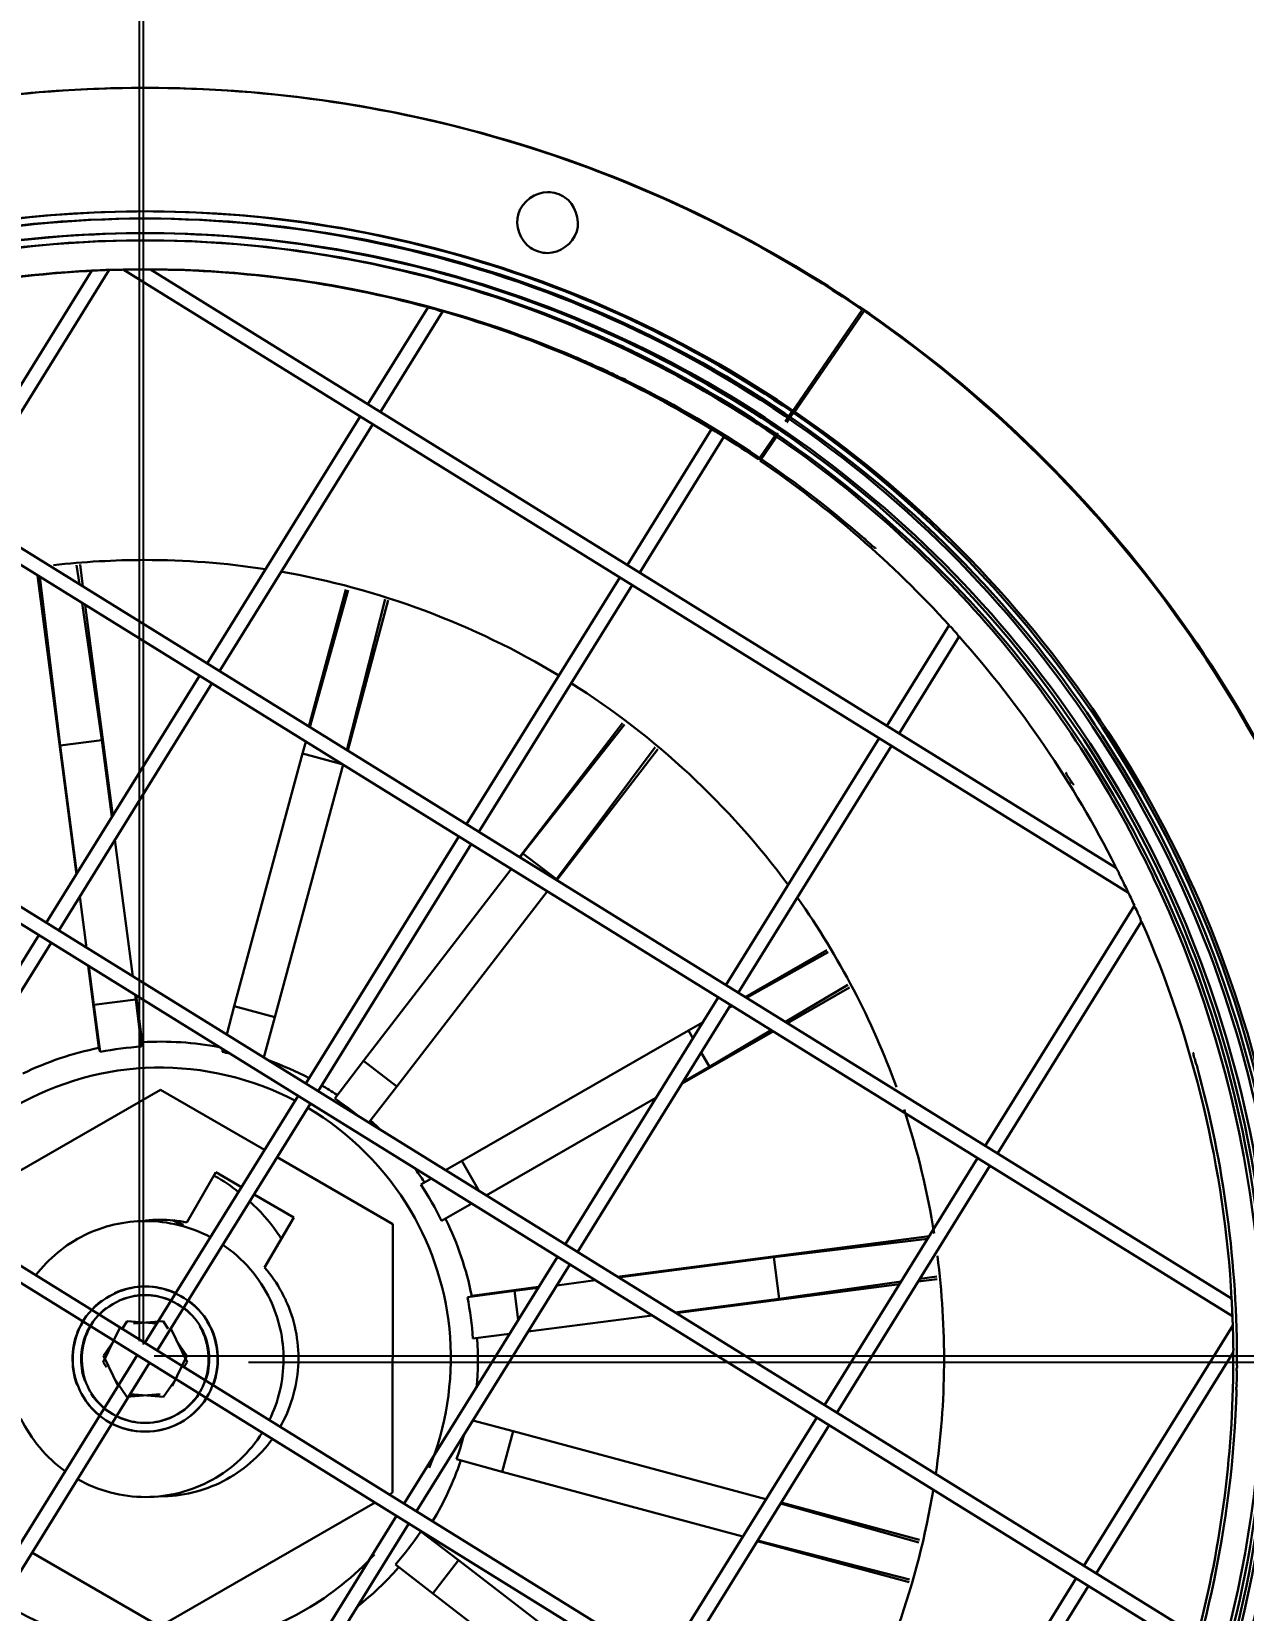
# Model space of a CAD drawing. Header units: millimetres. Extents: x 13935 to 21534, y -198 to 9202.
# Drawn here: x 15647.6 to 15731, y 3088.4 to 3197 of the extents above; entities that cross this region are included whole.
import ezdxf

# ---------------------------------------------------------------- set-up
doc = ezdxf.new("R2010")
doc.units = ezdxf.units.MM
doc.header["$LTSCALE"] = 326.7
doc.header["$PDMODE"] = 3
doc.header["$PDSIZE"] = 8
doc.linetypes.add('DASHED', pattern=[0.2, 0.1, -0.1])
doc.layers.get('0').update_dxf_attribs({"linetype": 'CONTINUOUS'})
doc.layers.get('Defpoints').update_dxf_attribs({"linetype": 'CONTINUOUS'})
doc.styles.get("Standard").update_dxf_attribs({"font": 'calibri.ttf'})
doc.dimstyles.new('DIMSTYLE_1', dxfattribs={"dimtxt": 40, "dimasz": 35, "dimexe": 0.08, "dimexo": 1, "dimgap": 1, "dimtad": 1, "dimdsep": 46, "dimtxsty": 'Standard', "dimblk": '_FILLED', "dimblk1": '_FILLED', "dimblk2": '_FILLED', "dimcen": 0.09, "dimazin": 2, "dimtp": 0.01, "dimtm": 0.01, "dimtfac": 1, "dimtofl": 0, "dimtmove": 0, "dimatfit": 3, "dimldrblk": '_FILLED', "dimfxl": 1, "dimtolj": 1, "dimarcsym": 0})
doc.dimstyles.new('DIMSTYLE_2', dxfattribs={"dimtxt": 40, "dimasz": 35, "dimexe": 0.08, "dimexo": 1, "dimgap": 1, "dimtad": 1, "dimdec": 0, "dimdsep": 46, "dimtxsty": 'Standard', "dimblk": '_FILLED', "dimblk1": '_FILLED', "dimblk2": '_FILLED', "dimcen": 0.09, "dimazin": 2, "dimtp": 0.01, "dimtm": 0.01, "dimtfac": 1, "dimtdec": 0, "dimtofl": 0, "dimtmove": 0, "dimatfit": 3, "dimldrblk": '_FILLED', "dimfxl": 1, "dimtolj": 1, "dimarcsym": 0})
doc.dimstyles.get("Standard").update_dxf_attribs({"dimtxt": 35, "dimasz": 35, "dimexe": 0.08, "dimexo": 1, "dimtad": 1, "dimdsep": 46, "dimtxsty": 'Standard', "dimblk": '_FILLED', "dimblk1": '_FILLED', "dimblk2": '_FILLED', "dimcen": 0.09, "dimazin": 2, "dimtol": 1, "dimtp": 0.01, "dimtm": 0.01, "dimtfac": 1, "dimtofl": 0, "dimtmove": 0, "dimatfit": 3, "dimldrblk": '_FILLED', "dimfxl": 1, "dimtolj": 1, "dimarcsym": 0})

# ---------------------------------------------------------------- blocks, each defined once
blk = doc.blocks.new('_FILLED')
at = {"color": 0, "linetype": 'ByBlock'}
blk.add_solid([(0, 0), (-1, 0.2143), (-1, -0.2143)], dxfattribs=at)
blk = doc.blocks.new('*D121')
at = {"color": 0, "linetype": 'Continuous', "lineweight": -2}
for p, q in [((15656.08, 3105.88), (15999.46, 3105.88)), ((15999.38, 2391.61), (15999.38, 3070.88)), ((15662.77, 2356.61), (15999.46, 2356.61))]:
    blk.add_line(p, q, dxfattribs=at)
at = {"layer": 'Defpoints', "color": 0}
for p in [(15655.08, 3105.88), (15999.38, 3105.88), (15661.77, 2356.61)]:
    blk.add_point(p, dxfattribs=at)
at = {"color": 0, "linetype": 'ByBlock', "lineweight": -2, "xscale": 35, "yscale": 35, "zscale": 35}
for p, rotation in [((15999.38, 3105.88), 90), ((15999.38, 2356.61), 270)]:
    blk.add_blockref('_FILLED', p, dxfattribs=dict(at, rotation=rotation))
at = {"color": 0, "lineweight": 30, "insert": (15945.05, 2724.02), "char_height": 40, "attachment_point": 2, "rotation": 90, "line_spacing_factor": 0.9}
blk.add_mtext('\\A1;D', dxfattribs=at)
blk = doc.blocks.new('*D126')
at = {"color": 0, "linetype": 'Continuous', "lineweight": -2}
for p, q in [((15674.55, 3295.55), (15941.68, 3295.55)), ((15941.6, 3140.44), (15941.6, 3260.55)), ((15662.57, 3105.44), (15941.68, 3105.44))]:
    blk.add_line(p, q, dxfattribs=at)
at = {"layer": 'Defpoints', "color": 0}
for p in [(15673.55, 3295.55), (15941.6, 3295.55), (15661.57, 3105.44)]:
    blk.add_point(p, dxfattribs=at)
at = {"color": 0, "linetype": 'ByBlock', "lineweight": -2, "xscale": 35, "yscale": 35, "zscale": 35}
for p, rotation in [((15941.6, 3295.55), 90), ((15941.6, 3105.44), 270)]:
    blk.add_blockref('_FILLED', p, dxfattribs=dict(at, rotation=rotation))
at = {"color": 0, "lineweight": 30, "insert": (15887.26, 3202.85), "char_height": 40, "attachment_point": 2, "rotation": 90, "line_spacing_factor": 0.9}
blk.add_mtext('\\A1;190', dxfattribs=at)
blk = doc.blocks.new('*D2003')
at = {"color": 0, "linetype": 'Continuous', "lineweight": -2}
for p, q in [((14757.24, 2762.19), (14757.24, 3322.6)), ((14792.24, 3322.52), (15620.34, 3322.52)), ((15655.34, 3106.66), (15655.34, 3322.6))]:
    blk.add_line(p, q, dxfattribs=at)
at = {"layer": 'Defpoints', "color": 0}
for p in [(15655.34, 3322.52), (15655.34, 3105.66), (14757.24, 2761.19)]:
    blk.add_point(p, dxfattribs=at)
at = {"color": 0, "linetype": 'ByBlock', "lineweight": -2, "xscale": 35, "yscale": 35, "zscale": 35, "rotation": 180}
blk.add_blockref('_FILLED', (14757.24, 3322.52), dxfattribs=at)
at = {"color": 0, "linetype": 'ByBlock', "lineweight": -2, "xscale": 35, "yscale": 35, "zscale": 35}
blk.add_blockref('_FILLED', (15655.34, 3322.52), dxfattribs=at)
at = {"color": 0, "lineweight": 30, "insert": (15193.23, 3343.52), "char_height": 40, "attachment_point": 5}
blk.add_mtext('\\A1;\\A1;E', dxfattribs=at)
blk = doc.blocks.new('*D2004')
at = {"color": 0, "lineweight": -2}
for p, q in [((15605.08, 3321.99), (15555.08, 3321.99)), ((15655.08, 3106.88), (15655.08, 3322.07)), ((15827.22, 3106.88), (15827.22, 3322.07)), ((15877.22, 3321.99), (15927.22, 3321.99))]:
    blk.add_line(p, q, dxfattribs=at)
at = {"layer": 'Defpoints', "color": 0}
for p in [(15827.22, 3321.99), (15655.08, 3105.88), (15827.22, 3105.88)]:
    blk.add_point(p, dxfattribs=at)
at = {"color": 0, "linetype": 'ByBlock', "lineweight": -2, "xscale": 50, "yscale": 50, "zscale": 50}
blk.add_blockref('_FILLED', (15655.08, 3321.99), dxfattribs=at)
at = {"color": 0, "linetype": 'ByBlock', "lineweight": -2, "xscale": 50, "yscale": 50, "zscale": 50, "rotation": 180}
blk.add_blockref('_FILLED', (15827.22, 3321.99), dxfattribs=at)
at = {"color": 0, "lineweight": 30, "insert": (15741.15, 3321.99), "char_height": 35, "attachment_point": 5}
blk.add_mtext('\\A1;\\A1;172', dxfattribs=at)

msp = doc.modelspace()

# ---------------------------------------------------------------- linework, layer by layer
at = {"color": 0, "linetype": 'Continuous', "lineweight": 30}
for p, q in [((15651.78577, 3180.57687), (15641.88008, 3164.60181)), ((15642.72995, 3164.07483), (15652.99186, 3180.62436)), ((15723.12289, 3137.75813), (15653.9534, 3180.64834)), ((15655.31806, 3180.66112), (15655.31736, 3180.66112)), ((15655.60798, 3180.66112), (15655.60868, 3180.66112)), ((15655.833, 3180.65949), (15722.29725, 3139.44673)), ((15674.9326, 3178.05673), (15670.79409, 3171.3825)), ((15671.64397, 3170.85552), (15675.93618, 3177.77764)), ((15699.99228, 3170.84757), (15704.80687, 3177.88814)), ((15704.93285, 3177.80183), (15700.10587, 3170.7695)), ((15625.77443, 3174.58851), (15730.22249, 3109.82297)), ((15730.28003, 3108.61064), (15624.66292, 3174.10108)), ((15670.26711, 3170.53263), (15659.72743, 3153.53513)), ((15699.49256, 3170.1983), (15699.81854, 3170.6727)), ((15699.93194, 3170.595), (15699.60702, 3170.12391)), ((15699.81854, 3170.6727), (15699.95685, 3170.87179)), ((15700.0706, 3170.79386), (15699.93194, 3170.595)), ((15660.5773, 3153.00815), (15671.11698, 3170.00564)), ((15694.43787, 3169.66381), (15688.64144, 3160.31583)), ((15689.49131, 3159.78884), (15695.28774, 3169.13682)), ((15697.67532, 3167.56998), (15698.80426, 3169.22088)), ((15698.91513, 3169.14493), (15697.7833, 3167.496)), ((15698.82244, 3169.22089), (15698.92452, 3169.36982)), ((15699.02067, 3169.30734), (15698.90802, 3169.38054)), ((15699.03751, 3169.29639), (15698.93331, 3169.14493)), ((15699.19388, 3169.55974), (15699.08264, 3169.63595)), ((15727.59572, 3085.5656), (15605.2139, 3161.45139)), ((15605.9952, 3162.14358), (15727.86839, 3086.57316)), ((15650.93389, 3158.98778), (15650.74243, 3160.30724)), ((15651.17586, 3158.83774), (15650.97985, 3160.34315)), ((15648.04768, 3159.6008), (15650.72723, 3139.02039)), ((15648.21942, 3159.49431), (15649.6155, 3147.88116)), ((15688.11446, 3159.46595), (15677.57478, 3142.46846)), ((15669.2758, 3158.62206), (15666.73416, 3149.19044)), ((15669.42877, 3158.5842), (15666.78795, 3149.15709)), ((15678.42465, 3141.94147), (15688.96433, 3158.93897)), ((15652.49122, 3148.25558), (15651.12152, 3157.69479)), ((15653.23045, 3143.05736), (15651.34251, 3157.55776)), ((15669.33135, 3147.57999), (15671.96592, 3157.95638)), ((15669.39942, 3147.53778), (15672.19196, 3157.90044)), ((15706.48879, 3149.24915), (15710.781, 3156.17126)), ((15711.47717, 3155.39639), (15707.33866, 3148.72216)), ((15659.20044, 3152.68526), (15648.66076, 3135.68776)), ((15649.51064, 3135.16078), (15660.05032, 3152.15827)), ((15688.31272, 3149.42533), (15681.21945, 3140.20849)), ((15688.44179, 3149.33017), (15681.45969, 3140.44912)), ((15695.42212, 3131.40178), (15705.9618, 3148.39927)), ((15649.6155, 3147.88116), (15652.49122, 3148.25558)), ((15650.76189, 3139.07628), (15649.6155, 3147.88116)), ((15652.49122, 3148.25558), (15653.17886, 3142.97416)), ((15661.59318, 3129.95225), (15666.27675, 3147.33225)), ((15666.50712, 3148.15458), (15666.27675, 3147.33225)), ((15666.27675, 3147.33225), (15669.07686, 3146.57767)), ((15683.75788, 3138.68042), (15690.55302, 3147.7737)), ((15683.78507, 3138.61761), (15690.73075, 3147.64267)), ((15706.81168, 3147.87229), (15696.272, 3130.87479)), ((15669.07686, 3146.57767), (15664.39329, 3129.19768)), ((15591.59762, 3145.18498), (15719.07867, 3066.13727)), ((15719.59999, 3066.99066), (15592.13027, 3146.03134)), ((15653.38305, 3141.40587), (15654.60765, 3132.00025)), ((15677.04779, 3141.61858), (15666.50811, 3124.62108)), ((15667.35798, 3124.0941), (15677.89767, 3141.0916)), ((15681.25672, 3140.18538), (15681.45969, 3140.44912)), ((15681.45969, 3140.44912), (15683.75788, 3138.68042)), ((15670.4816, 3126.18443), (15680.6437, 3139.38885)), ((15651.42634, 3133.9729), (15650.96608, 3137.50799)), ((15683.12093, 3137.85278), (15672.7798, 3124.41573)), ((15723.53138, 3136.88463), (15713.26947, 3120.3351)), ((15714.11935, 3119.80811), (15724.02504, 3135.78317)), ((15648.13378, 3134.83789), (15637.5941, 3117.84039)), ((15638.44397, 3117.31341), (15648.98365, 3134.3109)), ((15696.75193, 3130.5772), (15702.37658, 3133.81389)), ((15702.46358, 3133.66967), (15696.84575, 3130.51902)), ((15651.54738, 3132.7212), (15652.28197, 3127.07913)), ((15651.93947, 3130.03182), (15651.59299, 3132.69292)), ((15699.51674, 3128.86281), (15703.82192, 3131.41802)), ((15699.65047, 3128.77989), (15703.92835, 3131.24159)), ((15654.81519, 3130.40623), (15651.93947, 3130.03182)), ((15651.93947, 3130.03182), (15652.37243, 3126.80066)), ((15654.7743, 3130.72027), (15654.81519, 3130.40623)), ((15655.21813, 3127.17117), (15654.81519, 3130.40623)), ((15655.26031, 3127.46691), (15654.84221, 3130.67817)), ((15661.59318, 3129.95225), (15661.07267, 3127.99146)), ((15664.39329, 3129.19768), (15661.59318, 3129.95225)), ((15684.35546, 3113.55441), (15694.89514, 3130.5519)), ((15695.74501, 3130.02492), (15685.20533, 3113.02742)), ((15695.84936, 3129.96021), (15695.62787, 3129.836)), ((15663.62515, 3126.40873), (15664.39329, 3129.19768)), ((15693.82388, 3128.82426), (15692.85283, 3128.27967)), ((15677.25155, 3119.30195), (15692.85283, 3128.27967)), ((15692.37808, 3124.59501), (15698.66626, 3128.21353)), ((15692.85283, 3128.27967), (15693.15769, 3127.74989)), ((15694.29924, 3125.76613), (15698.54718, 3128.28736)), ((15652.37243, 3126.80066), (15652.28197, 3127.07913)), ((15655.26031, 3127.46691), (15655.21813, 3127.17117)), ((15660.80447, 3126.98112), (15660.75645, 3126.80022)), ((15693.72405, 3126.76568), (15694.29924, 3125.76613)), ((15670.4816, 3126.18443), (15668.5021, 3123.59138)), ((15672.7798, 3124.41573), (15670.4816, 3126.18443)), ((15694.29924, 3125.76613), (15692.44131, 3124.69699)), ((15641.38179, 3115.49174), (15656.51611, 3124.20088)), ((15665.98113, 3123.77121), (15655.44145, 3106.77371)), ((15656.51611, 3124.20088), (15663.67591, 3120.05356)), ((15670.84629, 3121.93109), (15672.7798, 3124.41573)), ((15690.6119, 3123.64426), (15678.9272, 3116.92033)), ((15656.29132, 3106.24673), (15666.831, 3123.24423)), ((15664.54162, 3119.5521), (15672.50293, 3114.94052)), ((15677.25155, 3119.30195), (15676.13375, 3118.65248)), ((15678.45275, 3117.21452), (15677.25155, 3119.30195)), ((15712.74249, 3119.48522), (15702.20281, 3102.48773)), ((15660.31835, 3118.51992), (15658.319, 3115.0683)), ((15662.08898, 3117.49429), (15660.31835, 3118.51992)), ((15675.15411, 3118.08328), (15674.43019, 3117.66266)), ((15703.05268, 3101.96074), (15713.59236, 3118.95824)), ((15665.68328, 3115.41229), (15662.95468, 3116.99283)), ((15675.86149, 3115.17536), (15677.9387, 3116.35663)), ((15663.68394, 3111.96067), (15665.68328, 3115.41229)), ((15672.50293, 3114.94052), (15672.47665, 3096.46533)), ((15709.41552, 3114.11977), (15687.95073, 3111.32507)), ((15709.29467, 3113.92488), (15698.72168, 3112.67659)), ((15673.28879, 3095.70704), (15683.82847, 3112.70453)), ((15688.0185, 3111.28305), (15698.72168, 3112.67659)), ((15698.72168, 3112.67659), (15699.0961, 3109.80087)), ((15684.67835, 3112.17755), (15674.13867, 3095.18005)), ((15680.87236, 3110.35262), (15677.63821, 3109.91666)), ((15682.53596, 3110.62007), (15677.92992, 3110.02037)), ((15680.87236, 3110.35262), (15682.50166, 3110.56476)), ((15681.13227, 3108.35633), (15680.87236, 3110.35262)), ((15683.78164, 3110.73141), (15686.45022, 3111.07886)), ((15691.9877, 3108.82185), (15707.37248, 3110.82494)), ((15699.0961, 3109.80087), (15707.48104, 3111)), ((15708.65246, 3110.99159), (15709.96219, 3111.16212)), ((15708.77217, 3111.18465), (15709.93366, 3111.35076)), ((15699.0961, 3109.80087), (15691.91638, 3108.86607)), ((15654.23147, 3108.26584), (15653.87434, 3107.74544)), ((15656.26816, 3108.10697), (15654.23147, 3108.26584)), ((15654.65789, 3108.10697), (15656.69457, 3108.26584)), ((15656.69457, 3108.26584), (15657.05171, 3107.74544)), ((15690.3481, 3108.66188), (15681.80899, 3107.5501)), ((15653.68834, 3107.77298), (15652.57199, 3105.43665)), ((15657.2377, 3107.77298), (15658.35405, 3105.43665)), ((15678.00871, 3107.07096), (15680.53135, 3107.38721)), ((15730.30459, 3107.95853), (15720.05015, 3091.42105)), ((15653.30789, 3106.92003), (15652.59804, 3105.88567)), ((15657.61815, 3106.92003), (15658.328, 3105.88567)), ((15720.90003, 3090.89406), (15730.33841, 3106.11548)), ((15654.91446, 3105.92384), (15644.37478, 3088.92634)), ((15645.22465, 3088.39936), (15655.76434, 3105.39686)), ((15652.79776, 3105.10768), (15652.57199, 3105.43665)), ((15653.59589, 3103.79735), (15652.59804, 3105.88567)), ((15657.33016, 3103.79735), (15658.328, 3105.88567)), ((15658.12828, 3105.10768), (15658.35405, 3105.43665)), ((15654.20542, 3103.05648), (15653.36421, 3104.28227)), ((15656.72062, 3103.05648), (15657.56184, 3104.28227)), ((15656.50184, 3103.23562), (15654.20542, 3103.05648)), ((15654.42421, 3103.23562), (15656.72062, 3103.05648)), ((15701.67582, 3101.63785), (15691.13614, 3084.64036)), ((15680.7928, 3100.6989), (15678.01579, 3101.43274)), ((15680.03822, 3097.89879), (15680.7928, 3100.6989)), ((15680.7928, 3100.6989), (15698.17276, 3096.01532)), ((15691.98602, 3084.11337), (15702.5257, 3101.11087)), ((15676.89107, 3098.76176), (15680.03822, 3097.89879)), ((15696.59134, 3093.43803), (15680.03822, 3097.89879)), ((15672.47665, 3096.46533), (15672.2636, 3096.34273)), ((15671.2794, 3095.77637), (15656.46355, 3087.2505)), ((15708.69766, 3093.03296), (15699.18775, 3095.72771)), ((15708.74463, 3093.22275), (15699.22517, 3095.78806)), ((15662.22213, 3077.85967), (15672.76181, 3094.85716)), ((15673.61168, 3094.33018), (15663.072, 3077.33268)), ((15677.02497, 3091.81047), (15674.42893, 3093.78697)), ((15697.57251, 3093.1228), (15708.02301, 3090.30658)), ((15697.60072, 3093.16829), (15708.06552, 3090.47837)), ((15656.46355, 3087.2505), (15647.67052, 3092.34385)), ((15672.67871, 3091.51276), (15675.25628, 3089.51227)), ((15675.25628, 3089.51227), (15677.02497, 3091.81047)), ((15677.02497, 3091.81047), (15689.58729, 3082.1425)), ((15719.52317, 3090.57117), (15708.98349, 3073.57368)), ((15709.83336, 3073.04669), (15720.37304, 3090.04419)), ((15688.05123, 3079.66527), (15675.25628, 3089.51227))]:
    msp.add_line(p, q, dxfattribs=at)
for centre, radius, start, end in [((15655.62868, 3105.34816), 75.31321, 90.4071743, 105.1124527), ((15655.337, 3105.75023), 74.91084, 91.0583302, 91.7939769), ((15655.29208, 3109.73949), 70.92151, 90.1782145, 90.4299618), ((15655.3485, 3095.42333), 85.23777, 90.020354, 90.1862115), ((15655.57754, 3095.42333), 85.23777, 89.8137885, 89.979646), ((15655.29737, 3105.34816), 75.31321, 74.8875473, 89.5928257), ((15655.63397, 3109.73949), 70.92151, 89.5700382, 89.8217855), ((15655.58905, 3105.75023), 74.91084, 88.2060231, 88.9416698), ((15655.20202, 3105.34693), 75.33998, 58.6151501, 74.0255913), ((15655.55162, 3105.5816), 77.08634, 64.0039217, 65.378415), ((15655.66285, 3105.82833), 74.81603, 65.3592755, 65.8561113), ((15655.40488, 3105.38838), 75.32464, 48.8873604, 63.9182462), ((15655.33612, 3105.65555), 75.00669, 55.6343503, 57.8159457), ((15655.17605, 3105.47324), 75.24759, 42.3571153, 55.5124339), ((15655.43717, 3105.6686), 54.99166, 90.0151758, 96.5560493), ((15655.43113, 3105.56837), 55.09188, 81.3278841, 90.0088653), ((15655.08249, 3105.48644), 75.30845, 26.9124765, 41.5092086), ((15655.33047, 3105.65146), 77.01245, 25.4320021, 26.8305871), ((15655.4205, 3105.69801), 74.91127, 24.6021012, 25.3385526), ((15655.20736, 3105.54177), 55.25588, 19.9222726, 35.1897652), ((15656.60492, 3105.64192), 21.86874, 101.4011447, 115.9351677), ((15656.57147, 3105.64346), 21.8628, 79.4740892, 93.4382096), ((15656.56528, 3105.70014), 21.80888, 62.199234, 70.2277143), ((15655.22538, 3105.61304), 75.36041, 359.6911162, 15.5085162), ((15656.57325, 3105.72024), 21.78739, 56.3724582, 59.5590506), ((15655.37208, 3105.64639), 55.06563, 9.0307961, 18.1936), ((15656.57724, 3105.72682), 21.77971, 46.2788518, 48.4641161), ((15653.51633, 3106.50591), 13.54908, 51.8266702, 60.1250567), ((15656.57158, 3105.72207), 21.78714, 33.8724409, 37.014155), ((15653.49999, 3106.50919), 13.55729, 35.5940408, 47.488784), ((15656.49067, 3105.71035), 9.53533, 90.0272186, 96.0856558), ((15656.48793, 3105.70574), 9.53994, 78.9341107, 90.0107251), ((15653.43172, 3106.60566), 9.44279, 61.7046319, 65.6819609), ((15653.53344, 3106.52525), 9.52832, 61.3410508, 65.7652403), ((15656.49264, 3105.69742), 21.86881, 11.4011157, 25.9351105), ((15653.56763, 3106.56146), 13.47186, 34.1892984, 35.5807493), ((15653.5944, 3106.57968), 13.43947, 33.2053306, 34.1891487), ((15655.20222, 3105.66187), 55.23195, 351.7519088, 7.3792465), ((15656.45225, 3105.70209), 9.56385, 28.4053271, 40.8741695), ((15655.45896, 3105.62568), 4.43606, 94.5622069, 113.6611859), ((15655.47916, 3105.62903), 4.43178, 85.5899625, 105.4580556), ((15655.44688, 3105.62903), 4.43178, 74.5419444, 94.4100375), ((15655.46709, 3105.62568), 4.43606, 66.3388141, 85.4377931), ((15656.49816, 3105.72528), 9.51243, 23.2305262, 28.4140002), ((15620.31236, 3104.01247), 110.06359, 2.4367163, 2.7114139), ((15655.52286, 3105.66668), 74.81684, 1.7554032, 2.2535998), ((15656.54497, 3105.72626), 21.81245, 354.6948845, 3.4582815), ((15655.01474, 3105.70217), 75.3248, 345.284232, 0.3143823), ((15655.56282, 3105.66124), 79, 181.2659064, 269.9642958), ((15655.36323, 3105.66124), 79, 270.0357042, 358.7340936), ((15672.79471, 3105.31549), 57.78876, 358.6057548, 358.8479275), ((15655.45684, 3105.63934), 4.37097, 225.4698034, 230.075468), ((15655.46921, 3105.63934), 4.37097, 309.924532, 314.5301966), ((15656.52228, 3105.75113), 21.84053, 328.9843815, 340.9481056), ((15655.2931, 3105.69759), 55.1473, 340.490521, 350.6131112), ((15656.42119, 3105.81796), 20.11734, 299.9722507, 317.440424), ((15656.54846, 3105.75545), 21.82168, 308.3684994, 318.4551486)]:
    msp.add_arc(centre, radius, start, end, dxfattribs=at)
at = {"color": 0, "linetype": 'Continuous', "lineweight": 30, "extrusion": (0, 0, -1)}
for centre, major_axis, ratio, start_param, end_param in [((15656.48863, 3106.15115), (12.01323, 17.3046), 0.999083821, -0.804052796, -0.667651905), ((15656.65564, 3106.13997), (15.33324, 14.4517), 0.999006796, -0.619514742, -0.593820521), ((15656.80565, 3106.06572), (18.12046, 10.76011), 0.998942562, -0.446849548, -0.347351873), ((15656.91584, 3105.93972), (-20.0833, -6.39661), 0.998897873, 2.859796362, 2.996197254), ((15656.96942, 3105.78114), (-21.01666, -1.61732), 0.998876826, 3.020783238, 3.157184129), ((15656.95823, 3105.61413), (-20.8235, 3.2688), 0.998881207, -3.047499527, -2.965989418), ((15656.88398, 3105.46411), (-19.52393, 7.93951), 0.998910651, -2.940376614, -2.803975723)]:
    msp.add_ellipse(centre, major_axis=major_axis, ratio=ratio, start_param=start_param, end_param=end_param, dxfattribs=at)
at = {"color": 0, "linetype": 'Continuous', "lineweight": 30}
for points, knots in [([(15679.68658, 3292.49875), (15699.94307, 3288.73255), (15739.48324, 3274.0826), (15787.69288, 3233.53433), (15819.51867, 3179.17029), (15827.28119, 3137.72444), (15827.57357, 3117.12308)], [0, 0, 0, 0, 0.250001913, 0.500001053, 0.750000542, 1, 1, 1, 1]), ([(15679.76932, 3292.45137), (15700.20351, 3288.62181), (15740.07501, 3273.71703), (15788.48786, 3232.49048), (15820.10604, 3177.32036), (15827.42281, 3135.38733), (15827.42837, 3114.59721)], [0, 0, 0, 0, 0.249997451, 0.499998309, 0.750000416, 1, 1, 1, 1]), ([(15501.31972, 3160.30273), (15506.89714, 3176.03207), (15523.01798, 3205.96825), (15559.56893, 3241.29811), (15605.07536, 3263.95536), (15638.67613, 3269.155), (15655.36503, 3269.16093)], [0, 0, 0, 0, 0.250000071, 0.500000033, 0.750000064, 1, 1, 1, 1]), ([(15655.36503, 3269.16093), (15668.3587, 3269.16555), (15694.45348, 3266.04565), (15731.29231, 3252.25111), (15763.84064, 3230.12308), (15790.22046, 3200.92069), (15808.93885, 3166.30427), (15818.92936, 3128.23586), (15819.63267, 3088.90523), (15813.86022, 3063.26643), (15809.51764, 3051.01956)], [0, 0, 0, 0, 0.124999895, 0.249999954, 0.374999914, 0.500000015, 0.625000119, 0.750000148, 0.874997028, 1, 1, 1, 1]), ([(15655.38988, 3193.16093), (15646.16765, 3193.15811), (15627.59128, 3190.18732), (15602.61328, 3177.28053), (15582.88637, 3157.21305), (15570.41856, 3131.99143), (15566.44523, 3104.13844), (15571.37318, 3076.43371), (15584.6804, 3051.6661), (15598.32422, 3038.71521), (15605.92781, 3033.4961)], [0, 0, 0, 0, 0.124999457, 0.249999353, 0.374999406, 0.499999389, 0.624999183, 0.749998782, 0.874997544, 1, 1, 1, 1]), ([(15606.11918, 3177.88814), (15613.31597, 3182.80957), (15629.28012, 3190.53234), (15646.81784, 3193.16358), (15655.53617, 3193.16093)], [0, 0, 0, 0, 0.500008113, 1, 1, 1, 1]), ([(15704.80687, 3177.88814), (15697.61008, 3182.80957), (15681.64593, 3190.53234), (15664.10821, 3193.16358), (15655.38988, 3193.16093)], [0, 0, 0, 0, 0.500008113, 1, 1, 1, 1]), ([(15655.53617, 3193.16093), (15664.7584, 3193.15811), (15683.33476, 3190.18732), (15708.31277, 3177.28053), (15728.03967, 3157.21305), (15740.50748, 3131.99143), (15744.48082, 3104.13844), (15739.55287, 3076.43371), (15726.24564, 3051.6661), (15712.60183, 3038.71521), (15704.99824, 3033.4961)], [0, 0, 0, 0, 0.124999457, 0.249999353, 0.374999406, 0.499999389, 0.624999183, 0.749998782, 0.874997544, 1, 1, 1, 1]), ([(15681.96646, 3182.15709), (15681.28156, 3182.62632), (15680.49437, 3184.71182), (15682.32155, 3185.98758), (15683.15173, 3185.98854)], [0, 0, 0, 0, 0.500012818, 1, 1, 1, 1]), ([(15684.34178, 3185.62088), (15685.02673, 3185.15161), (15685.81362, 3183.0659), (15683.98652, 3181.79007), (15683.15632, 3181.7891)], [0, 0, 0, 0, 0.500023188, 1, 1, 1, 1]), ([(15576.38305, 3107.40414), (15576.60678, 3117.52715), (15581.04644, 3137.90035), (15598.70381, 3163.52469), (15624.69361, 3180.63963), (15645.1556, 3184.64996), (15655.28106, 3184.66098)], [0, 0, 0, 0, 0.250000172, 0.500000246, 0.750000253, 1, 1, 1, 1]), ([(15655.64499, 3184.66098), (15647.7639, 3184.66956), (15631.90814, 3182.29954), (15617.47502, 3175.32071), (15610.9692, 3170.87179)], [0, 0, 0, 0, 0.499985984, 1, 1, 1, 1]), ([(15655.28106, 3184.66098), (15663.16215, 3184.66956), (15679.01791, 3182.29954), (15693.45103, 3175.32071), (15699.95685, 3170.87179)], [0, 0, 0, 0, 0.499985984, 1, 1, 1, 1]), ([(15734.543, 3107.40414), (15734.31926, 3117.52715), (15729.8796, 3137.90035), (15712.22224, 3163.52469), (15686.23243, 3180.63963), (15665.77044, 3184.64996), (15655.64499, 3184.66098)], [0, 0, 0, 0, 0.250000172, 0.500000246, 0.750000253, 1, 1, 1, 1]), ([(15576.85845, 3107.364), (15577.07688, 3117.43073), (15581.48801, 3137.69244), (15599.0498, 3163.17376), (15624.90255, 3180.18389), (15645.25437, 3184.15905), (15655.3235, 3184.16086)], [0, 0, 0, 0, 0.249999026, 0.50000006, 0.750000108, 1, 1, 1, 1]), ([(15655.60255, 3184.16086), (15645.25236, 3184.16272), (15624.31825, 3179.96621), (15597.99186, 3162.03092), (15580.62644, 3135.3254), (15576.88021, 3114.30594), (15577.10474, 3103.95825)], [0, 0, 0, 0, 0.249999972, 0.499999988, 0.750001354, 1, 1, 1, 1]), ([(15655.3237, 3183.16086), (15645.38284, 3183.15907), (15625.29027, 3179.23456), (15599.76686, 3162.44111), (15582.4288, 3137.28439), (15578.07386, 3117.28079), (15577.85821, 3107.34231)], [0, 0, 0, 0, 0.249999922, 0.499999995, 0.750001056, 1, 1, 1, 1]), ([(15611.84341, 3169.63595), (15618.21648, 3173.99327), (15632.35248, 3180.83225), (15647.8821, 3183.16225), (15655.60235, 3183.16086)], [0, 0, 0, 0, 0.500000009, 1, 1, 1, 1]), ([(15655.3235, 3184.16086), (15665.67368, 3184.16272), (15686.60779, 3179.96621), (15712.93419, 3162.03092), (15730.2996, 3135.3254), (15734.04583, 3114.30594), (15733.82131, 3103.95825)], [0, 0, 0, 0, 0.249999972, 0.499999988, 0.750001354, 1, 1, 1, 1]), ([(15699.08264, 3169.63595), (15692.70957, 3173.99327), (15678.57357, 3180.83225), (15663.04395, 3183.16225), (15655.3237, 3183.16086)], [0, 0, 0, 0, 0.500000009, 1, 1, 1, 1]), ([(15655.60235, 3183.16086), (15665.54321, 3183.15907), (15685.63577, 3179.23456), (15711.15918, 3162.44111), (15728.49725, 3137.28439), (15732.85219, 3117.28079), (15733.06783, 3107.34231)], [0, 0, 0, 0, 0.249999922, 0.499999995, 0.750001056, 1, 1, 1, 1]), ([(15734.0676, 3107.364), (15733.84917, 3117.43073), (15729.43803, 3137.69244), (15711.87624, 3163.17376), (15686.0235, 3180.18389), (15665.67167, 3184.15905), (15655.60255, 3184.16086)], [0, 0, 0, 0, 0.249999026, 0.50000006, 0.750000108, 1, 1, 1, 1]), ([(15612.12179, 3169.22088), (15618.45579, 3173.55231), (15632.50619, 3180.34863), (15647.94139, 3182.66414), (15655.61437, 3182.66098)], [0, 0, 0, 0, 0.500012994, 1, 1, 1, 1]), ([(15698.80426, 3169.22088), (15692.47026, 3173.55231), (15678.41985, 3180.34863), (15662.98465, 3182.66414), (15655.31167, 3182.66098)], [0, 0, 0, 0, 0.500012994, 1, 1, 1, 1]), ([(15651.78577, 3180.57687), (15651.71922, 3180.57685), (15652.58978, 3180.60566), (15652.65607, 3180.62427), (15652.99186, 3180.62436)], [0, 0, 0, 0, 0.16541361, 1, 1, 1, 1]), ([(15654.75987, 3180.659), (15654.52079, 3180.65718), (15654.49103, 3180.65549), (15653.92363, 3180.64833), (15653.9534, 3180.64834)], [0, 0, 0, 0, 0.889295974, 1, 1, 1, 1]), ([(15655.09305, 3180.65949), (15655.11146, 3180.65949), (15655.28305, 3180.66115), (15655.45465, 3180.66115), (15655.60782, 3180.6611)], [0, 0, 0, 0, 0.107320914, 1, 1, 1, 1]), ([(15655.833, 3180.65949), (15655.81458, 3180.65949), (15655.643, 3180.66115), (15655.4714, 3180.66115), (15655.31822, 3180.6611)], [0, 0, 0, 0, 0.107320914, 1, 1, 1, 1]), ([(15656.16618, 3180.659), (15656.40525, 3180.65718), (15656.43501, 3180.65549), (15657.00241, 3180.64833), (15656.97265, 3180.64834)], [0, 0, 0, 0, 0.889295974, 1, 1, 1, 1]), ([(15659.14027, 3180.57687), (15659.20683, 3180.57685), (15658.33627, 3180.60566), (15658.26997, 3180.62427), (15657.93418, 3180.62436)], [0, 0, 0, 0, 0.16541361, 1, 1, 1, 1]), ([(15655.48502, 3018.16141), (15646.26437, 3018.16418), (15627.69122, 3021.13389), (15602.71653, 3034.0363), (15582.99033, 3054.09751), (15570.51985, 3079.31229), (15566.54031, 3107.15936), (15571.45904, 3134.86083), (15584.75494, 3159.62824), (15598.39099, 3172.58367), (15605.99319, 3177.80183)], [0, 0, 0, 0, 0.124999506, 0.249999584, 0.374999836, 0.50000002, 0.625000016, 0.749999833, 0.874998867, 1, 1, 1, 1]), ([(15655.44103, 3018.16141), (15664.66168, 3018.16418), (15683.23483, 3021.13389), (15708.20951, 3034.0363), (15727.93572, 3054.09751), (15740.4062, 3079.31229), (15744.38573, 3107.15936), (15739.46701, 3134.86083), (15726.1711, 3159.62824), (15712.53505, 3172.58367), (15704.93285, 3177.80183)], [0, 0, 0, 0, 0.124999506, 0.249999584, 0.374999836, 0.50000002, 0.625000016, 0.749999833, 0.874998867, 1, 1, 1, 1]), ([(15674.9326, 3178.05673), (15674.75919, 3178.05669), (15675.60886, 3177.9203), (15675.76236, 3177.77759), (15675.93618, 3177.77764)], [0, 0, 0, 0, 0.49941228, 1, 1, 1, 1]), ([(15685.15162, 3174.58851), (15685.21916, 3174.58849), (15685.38893, 3174.45803), (15685.75441, 3174.34669), (15685.89446, 3174.23642), (15686.33011, 3174.10107), (15686.26313, 3174.10108)], [0, 0, 0, 0, 0.16694854, 0.500987159, 0.834442946, 1, 1, 1, 1]), ([(15689.3393, 3174.86866), (15698.15184, 3170.57123), (15714.27933, 3158.43645), (15729.75656, 3132.59385), (15734.46704, 3102.84146), (15729.88294, 3083.18612), (15725.88128, 3074.23536)], [0, 0, 0, 0, 0.249999568, 0.499999603, 0.74999973, 1, 1, 1, 1]), ([(15688.5216, 3173.04254), (15688.64502, 3173.0425), (15687.97955, 3173.26377), (15687.7532, 3173.43903), (15687.23524, 3173.61398), (15686.98071, 3173.83158), (15686.85567, 3173.83161)], [0, 0, 0, 0, 0.200855647, 0.491126634, 0.796507545, 1, 1, 1, 1]), ([(15700.0706, 3170.79386), (15710.72225, 3163.48255), (15728.66095, 3143.22478), (15734.62978, 3116.83232), (15734.34394, 3103.91593)], [0, 0, 0, 0, 0.499998644, 1, 1, 1, 1]), ([(15695.28774, 3169.13682), (15695.24262, 3169.13681), (15695.13017, 3169.26968), (15694.84675, 3169.38687), (15694.74702, 3169.51081), (15694.38032, 3169.66379), (15694.43787, 3169.66381)], [0, 0, 0, 0, 0.135370542, 0.463672206, 0.827363428, 1, 1, 1, 1]), ([(15724.05214, 3140.41133), (15721.15772, 3146.13376), (15713.9053, 3156.8962), (15704.20272, 3165.51551), (15698.91513, 3169.14493)], [0, 0, 0, 0, 0.499977554, 1, 1, 1, 1]), ([(15732.82155, 3103.97994), (15733.09639, 3116.64693), (15727.23521, 3142.52687), (15709.64057, 3162.39057), (15699.19388, 3169.55974)], [0, 0, 0, 0, 0.499998338, 1, 1, 1, 1]), ([(15704.93085, 3162.14358), (15704.98629, 3162.14356), (15705.08563, 3161.95716), (15705.364, 3161.79866), (15705.44272, 3161.64093), (15705.76722, 3161.45138), (15705.71214, 3161.45139)], [0, 0, 0, 0, 0.159329193, 0.500817912, 0.841716977, 1, 1, 1, 1]), ([(15655.47233, 2942.16136), (15642.47866, 2942.15674), (15616.38388, 2945.27664), (15579.54505, 2959.07118), (15546.99672, 2981.19922), (15520.6169, 3010.4016), (15501.89851, 3045.01802), (15491.908, 3083.08643), (15491.20469, 3122.41706), (15496.97715, 3148.05586), (15501.31972, 3160.30273)], [0, 0, 0, 0, 0.124999895, 0.249999954, 0.374999914, 0.500000015, 0.625000119, 0.750000148, 0.874997028, 1, 1, 1, 1]), ([(15711.47717, 3155.39639), (15711.42192, 3155.39638), (15711.34787, 3155.60781), (15711.08922, 3155.78522), (15711.02966, 3155.96186), (15710.72608, 3156.17125), (15710.781, 3156.17126)], [0, 0, 0, 0, 0.159127737, 0.500751569, 0.841828733, 1, 1, 1, 1]), ([(15718.79578, 3146.03134), (15718.84087, 3146.03133), (15718.87689, 3145.82116), (15719.08909, 3145.63253), (15719.11386, 3145.43292), (15719.38602, 3145.18496), (15719.32843, 3145.18498)], [0, 0, 0, 0, 0.135275302, 0.463535364, 0.827243764, 1, 1, 1, 1]), ([(15723.12289, 3137.75813), (15723.0808, 3137.75812), (15723.07286, 3137.94553), (15722.89804, 3138.16129), (15722.74177, 3138.59783), (15722.46651, 3139.03902), (15722.43378, 3139.25783), (15722.25753, 3139.44672), (15722.29725, 3139.44673)], [0, 0, 0, 0, 0.067161945, 0.20157317, 0.491525834, 0.793665828, 0.936604871, 1, 1, 1, 1]), ([(15732.32179, 3104.01088), (15732.38583, 3106.99381), (15731.95723, 3118.89147), (15728.7066, 3130.67654), (15724.88007, 3138.72365)], [0, 0, 0, 0, 0.250846671, 1, 1, 1, 1]), ([(15723.53138, 3136.88463), (15723.46489, 3136.88461), (15723.73435, 3136.58538), (15723.73455, 3136.33513), (15723.95895, 3136.08438), (15723.95821, 3135.78315), (15724.02504, 3135.78317)], [0, 0, 0, 0, 0.165260688, 0.499454163, 0.833915451, 1, 1, 1, 1]), ([(15727.55999, 3126.75628), (15727.61495, 3126.75626), (15727.58107, 3126.48559), (15727.74547, 3126.257), (15727.71153, 3126.02878), (15727.90037, 3125.75664), (15727.84547, 3125.75665)], [0, 0, 0, 0, 0.158597064, 0.500113883, 0.841589203, 1, 1, 1, 1]), ([(15646.52097, 3123.06052), (15649.39234, 3124.71284), (15656.07926, 3126.59662), (15662.83555, 3124.98084), (15665.77087, 3123.44496)], [0, 0, 0, 0, 0.499999091, 1, 1, 1, 1]), ([(15673.72947, 3115.87515), (15675.27176, 3113.25672), (15677.17056, 3107.22447), (15676.16116, 3100.98169), (15675.01281, 3098.16812)], [0, 0, 0, 0, 0.499999197, 1, 1, 1, 1]), ([(15647.94309, 3111.43677), (15648.81832, 3112.57972), (15651.12673, 3114.48809), (15654.04537, 3115.16099), (15655.48494, 3115.16095)], [0, 0, 0, 0, 0.500001209, 1, 1, 1, 1]), ([(15664.05723, 3109.75693), (15664.6685, 3108.47765), (15665.31897, 3105.60421), (15664.63484, 3102.73895), (15664.00937, 3101.46688)], [0, 0, 0, 0, 0.500052913, 1, 1, 1, 1]), ([(15664.7276, 3100.95396), (15665.46071, 3102.21958), (15666.34675, 3105.13388), (15665.81597, 3108.13346), (15665.23937, 3109.47728)], [0, 0, 0, 0, 0.500053616, 1, 1, 1, 1]), ([(15730.25273, 3109.21907), (15730.24635, 3109.35347), (15730.21077, 3109.56127), (15730.25057, 3109.71445), (15730.20354, 3109.82296), (15730.22249, 3109.82297)], [0, 0, 0, 0, 0.667576923, 0.905977536, 1, 1, 1, 1]), ([(15651.18924, 3108.23296), (15650.77123, 3107.53534), (15650.27214, 3105.90756), (15650.61483, 3104.2395), (15650.96556, 3103.50549)], [0, 0, 0, 0, 0.499930612, 1, 1, 1, 1]), ([(15659.73681, 3108.23296), (15660.15482, 3107.53534), (15660.6539, 3105.90756), (15660.31121, 3104.2395), (15659.96049, 3103.50549)], [0, 0, 0, 0, 0.499930612, 1, 1, 1, 1]), ([(15730.28003, 3108.61064), (15730.27277, 3108.61064), (15730.28779, 3108.65491), (15730.27727, 3108.67209), (15730.27643, 3108.69192)], [0, 0, 0, 0, 0.268011415, 1, 1, 1, 1]), ([(15733.06783, 3107.34231), (15733.3428, 3094.66989), (15727.47616, 3068.7784), (15709.86671, 3048.91119), (15699.41243, 3041.74348)], [0, 0, 0, 0, 0.499998347, 1, 1, 1, 1]), ([(15699.95756, 3040.90477), (15710.55231, 3048.1639), (15728.39986, 3068.29004), (15734.34619, 3094.52408), (15734.0676, 3107.364)], [0, 0, 0, 0, 0.500001729, 1, 1, 1, 1]), ([(15700.40814, 3040.62371), (15711.0215, 3047.9422), (15728.88597, 3068.18137), (15734.82786, 3094.5153), (15734.543, 3107.40414)], [0, 0, 0, 0, 0.500000156, 1, 1, 1, 1]), ([(15730.30459, 3107.95853), (15730.29803, 3107.95853), (15730.31423, 3107.91908), (15730.30598, 3107.90374), (15730.30646, 3107.88619)], [0, 0, 0, 0, 0.272005716, 1, 1, 1, 1]), ([(15730.30646, 3107.88619), (15730.31504, 3107.5749), (15730.34745, 3107.1138), (15730.30466, 3106.50482), (15730.37208, 3106.29159), (15730.30605, 3106.11547), (15730.33841, 3106.11548)], [0, 0, 0, 0, 0.527504007, 0.816917879, 0.945187621, 1, 1, 1, 1]), ([(15730.5847, 3105.20677), (15730.63619, 3105.20676), (15730.53889, 3104.96297), (15730.6158, 3104.69202), (15730.57589, 3104.35723), (15730.5718, 3104.15358)], [0, 0, 0, 0, 0.146663444, 0.419825376, 1, 1, 1, 1]), ([(15577.10474, 3103.95825), (15577.32316, 3093.89152), (15581.7343, 3073.62981), (15599.29609, 3048.14848), (15625.14883, 3031.13835), (15645.50066, 3027.1632), (15655.56979, 3027.16139)], [0, 0, 0, 0, 0.249999026, 0.50000006, 0.750000108, 1, 1, 1, 1]), ([(15655.56998, 3028.16139), (15645.62912, 3028.16318), (15625.53656, 3032.08769), (15600.01315, 3048.88114), (15582.67508, 3074.03786), (15578.32014, 3094.04146), (15578.1045, 3103.97994)], [0, 0, 0, 0, 0.249999922, 0.499999995, 0.750001056, 1, 1, 1, 1]), ([(15655.35606, 3028.16139), (15665.29692, 3028.16318), (15685.38949, 3032.08769), (15710.9129, 3048.88114), (15728.25096, 3074.03786), (15732.6059, 3094.04146), (15732.82155, 3103.97994)], [0, 0, 0, 0, 0.249999922, 0.499999995, 0.750001056, 1, 1, 1, 1]), ([(15733.82131, 3103.95825), (15733.60288, 3093.89152), (15729.19175, 3073.62981), (15711.62996, 3048.14848), (15685.77721, 3031.13835), (15665.42539, 3027.1632), (15655.35626, 3027.16139)], [0, 0, 0, 0, 0.249999026, 0.50000006, 0.750000108, 1, 1, 1, 1]), ([(15689.09204, 3036.45311), (15701.5724, 3042.53893), (15723.597, 3061.98407), (15732.02377, 3090.12896), (15732.32179, 3104.01088)], [0, 0, 0, 0, 0.499999949, 1, 1, 1, 1]), ([(15730.5674, 3103.91157), (15730.61685, 3103.91156), (15730.51138, 3103.65409), (15730.59267, 3103.37049), (15730.54205, 3103.00722), (15730.53325, 3102.79085)], [0, 0, 0, 0, 0.132323966, 0.420610187, 1, 1, 1, 1]), ([(15655.44771, 3100.66123), (15654.62243, 3100.66172), (15652.94514, 3101.0846), (15651.68388, 3102.26896), (15651.23894, 3102.96402)], [0, 0, 0, 0, 0.500003819, 1, 1, 1, 1]), ([(15651.74959, 3103.28069), (15652.17166, 3102.62411), (15653.39615, 3101.52036), (15655.01574, 3101.21356), (15655.79389, 3101.27463)], [0, 0, 0, 0, 0.499997988, 1, 1, 1, 1]), ([(15659.17645, 3103.28069), (15658.75438, 3102.62411), (15657.5299, 3101.52036), (15655.91031, 3101.21356), (15655.13216, 3101.27463)], [0, 0, 0, 0, 0.499997988, 1, 1, 1, 1]), ([(15655.47833, 3100.66123), (15656.30362, 3100.66172), (15657.98091, 3101.0846), (15659.24217, 3102.26896), (15659.6871, 3102.96402)], [0, 0, 0, 0, 0.500003819, 1, 1, 1, 1]), ([(15730.53325, 3102.79085), (15730.53246, 3102.7715), (15730.52225, 3102.75475), (15730.53686, 3102.7116), (15730.52979, 3102.7116)], [0, 0, 0, 0, 0.732382884, 1, 1, 1, 1]), ([(15663.51766, 3100.58843), (15662.67458, 3099.25418), (15660.27348, 3096.97523), (15657.06433, 3096.16133), (15655.48607, 3096.16137)], [0, 0, 0, 0, 0.500005605, 1, 1, 1, 1]), ([(15656.49071, 3096.20569), (15657.97687, 3096.20595), (15660.9928, 3096.9229), (15663.33877, 3098.94913), (15664.20891, 3100.15418)], [0, 0, 0, 0, 0.49996557, 1, 1, 1, 1]), ([(15666.47142, 3088.39096), (15663.33397, 3086.58552), (15655.91279, 3084.67749), (15648.60828, 3086.99356), (15645.57587, 3088.97057)], [0, 0, 0, 0, 0.499992329, 1, 1, 1, 1])]:
    msp.add_open_spline(points, degree=3, knots=knots, dxfattribs=at)
for points in [[(15683.15173, 3185.98854), (15683.56691, 3185.98903), (15683.99927, 3185.85554), (15684.34178, 3185.62088)], [(15655.31167, 3182.66098), (15644.37533, 3182.65646), (15633.20046, 3180.21554), (15623.25846, 3175.6592)], [(15655.61437, 3182.66098), (15666.55072, 3182.65646), (15677.72558, 3180.21554), (15687.66758, 3175.6592)], [(15683.15632, 3181.7891), (15682.74117, 3181.78861), (15682.30895, 3181.92245), (15681.96646, 3182.15709)], [(15625.77126, 3174.58635), (15633.9491, 3178.09424), (15642.89732, 3180.15518), (15651.78577, 3180.57687)], [(15685.15479, 3174.58635), (15676.97695, 3178.09424), (15668.02872, 3180.15518), (15659.14027, 3180.57687)], [(15683.92376, 3152.70833), (15678.09472, 3156.23791), (15671.48863, 3158.70511), (15664.77321, 3159.86219)], [(15699.7092, 3138.29415), (15695.67597, 3143.76611), (15690.52517, 3148.55546), (15684.77553, 3152.18189)], [(15724.02504, 3135.78317), (15727.59866, 3127.63447), (15729.7307, 3118.70357), (15730.22438, 3109.8194)], [(15666.65141, 3122.9555), (15669.5263, 3121.26089), (15672.0358, 3118.75059), (15673.72947, 3115.87515)], [(15655.48494, 3115.16095), (15657.01903, 3115.16091), (15658.596, 3114.76728), (15659.95027, 3114.04659)], [(15660.81103, 3113.52808), (15662.18448, 3112.59821), (15663.34214, 3111.25349), (15664.05723, 3109.75693)], [(15655.47565, 3110.66109), (15654.13748, 3110.6603), (15652.70603, 3110.03251), (15651.79931, 3109.04835)], [(15653.35863, 3110.2032), (15654.00707, 3110.50149), (15654.73663, 3110.66151), (15655.45039, 3110.66109)], [(15655.45039, 3110.66109), (15656.78857, 3110.6603), (15658.22001, 3110.03251), (15659.12673, 3109.04835)], [(15657.56742, 3110.2032), (15656.91897, 3110.50149), (15656.18942, 3110.66151), (15655.47565, 3110.66109)], [(15650.93762, 3107.81683), (15651.28765, 3108.54938), (15651.83669, 3109.21236), (15652.49135, 3109.69254)], [(15652.31957, 3108.72632), (15652.85382, 3109.27645), (15653.55909, 3109.69514), (15654.29795, 3109.9005)], [(15658.60648, 3108.72632), (15658.07222, 3109.27645), (15657.36695, 3109.69514), (15656.6281, 3109.9005)], [(15659.98843, 3107.81683), (15659.6384, 3108.54938), (15659.08935, 3109.21236), (15658.43469, 3109.69254)], [(15652.80904, 3109.18044), (15652.24983, 3108.76092), (15651.78133, 3108.18892), (15651.47994, 3107.55815)], [(15658.11701, 3109.18044), (15658.67621, 3108.76092), (15659.14472, 3108.18892), (15659.44611, 3107.55815)], [(15650.78055, 3103.87155), (15650.30906, 3105.10033), (15650.37019, 3106.6293), (15650.93762, 3107.81683)], [(15651.50598, 3103.76417), (15650.90851, 3105.01458), (15650.98851, 3106.72705), (15651.69854, 3107.91715)], [(15651.47994, 3107.55815), (15650.99566, 3106.54465), (15650.92708, 3105.25178), (15651.30233, 3104.19306)], [(15659.42006, 3103.76417), (15660.01753, 3105.01458), (15659.93754, 3106.72705), (15659.22751, 3107.91715)], [(15659.44611, 3107.55815), (15659.93038, 3106.54465), (15659.99897, 3105.25178), (15659.62372, 3104.19306)], [(15660.1455, 3103.87155), (15660.61699, 3105.10033), (15660.55586, 3106.6293), (15659.98843, 3107.81683)], [(15650.96556, 3103.50549), (15651.28259, 3102.84201), (15651.76052, 3102.23627), (15652.33227, 3101.77387)], [(15652.39154, 3102.52336), (15652.02933, 3102.87974), (15651.72506, 3103.30569), (15651.50598, 3103.76417)], [(15658.5345, 3102.52336), (15658.89672, 3102.87974), (15659.20099, 3103.30569), (15659.42006, 3103.76417)], [(15659.96049, 3103.50549), (15659.64346, 3102.84201), (15659.16552, 3102.23627), (15658.59377, 3101.77387)], [(15724.27132, 3075.53908), (15728.00455, 3084.05172), (15730.16267, 3093.42582), (15730.52814, 3102.7139)], [(15655.13216, 3101.27463), (15654.56721, 3101.31897), (15654.00089, 3101.47724), (15653.49491, 3101.7324)], [(15655.79389, 3101.27463), (15656.35883, 3101.31897), (15656.92515, 3101.47724), (15657.43114, 3101.7324)], [(15649.9538, 3097.93784), (15648.67121, 3098.85651), (15647.59396, 3100.1419), (15646.91378, 3101.56539)], [(15653.17836, 3101.22084), (15653.87904, 3100.85807), (15654.68931, 3100.66077), (15655.47833, 3100.66123)], [(15657.74769, 3101.22084), (15657.047, 3100.85807), (15656.23674, 3100.66077), (15655.44771, 3100.66123)], [(15655.48607, 3096.16137), (15653.87204, 3096.16142), (15652.20821, 3096.59956), (15650.80374, 3097.39489)]]:
    msp.add_open_spline(points, degree=3, dxfattribs=at)
at = {"color": 0, "linetype": 'DASHED', "lineweight": 30}
msp.add_open_spline([(15330.15104, 1910.7819), (15342.79479, 1968.91718), (15320.99332, 2139.96538), (15403.70649, 2386.80606), (15537.73478, 2647.21535), (15678.64948, 2868.77902), (15732.0428, 3024.11886), (15740.65333, 3092.63458)], degree=3, knots=[0, 0, 0, 0, 0.148212581, 0.384915731, 0.607243232, 0.843187097, 1, 1, 1, 1], dxfattribs=at)

# ---------------------------------------------------------------- dimensions: what is measured, and where the dimension line sits
at = {"color": 0, "linetype": 'Continuous', "lineweight": 30}
dim = msp.add_linear_dim(base=(15655.33815, 3322.52348), p1=(14757.23775, 2761.18516), p2=(15655.33815, 3105.66112), text='\\A1;E', dimstyle='DIMSTYLE_1', override={"dimtxsty": 'Standard', "dimldrblk": '_FILLED'}, dxfattribs=at)
dim.commit()
dim.dimension.update_dxf_attribs({"geometry": '*D2003', "text_midpoint": (15193.2286, 3322.52348), "dimtype": 160})
at = {"lineweight": 30}
dim = msp.add_linear_dim(base=(15827.21936, 3321.99496), p1=(15655.0764, 3105.88284), p2=(15827.21936, 3105.88284), text='\\A1;172', dimstyle='Standard', override={"dimasz": 50, "dimtad": 0, "dimtih": 1, "dimtoh": 1, "dimdec": 4, "dimzin": 0, "dimtxsty": 'Standard', "dimcen": 53.46, "dimadec": 0, "dimazin": 0, "dimtdec": 4, "dimtzin": 0}, dxfattribs=at)
dim.commit()
dim.dimension.update_dxf_attribs({"geometry": '*D2004', "text_midpoint": (15741.14788, 3321.99496), "dimtype": 160})
at = {"color": 0, "linetype": 'Continuous', "lineweight": 30}
dim = msp.add_linear_dim(base=(15941.59505, 3295.54873), p1=(15661.57199, 3105.43665), p2=(15673.54591, 3295.54873), angle=90, dimstyle='DIMSTYLE_2', dxfattribs=at)
dim.commit()
dim.dimension.update_dxf_attribs({"geometry": '*D126', "text_midpoint": (15941.59505, 3202.85219), "dimtype": 160})
dim = msp.add_linear_dim(base=(15999.38254, 3105.88284), p1=(15661.77236, 2356.61362), p2=(15655.0764, 3105.88284), angle=90, text='D', dimstyle='DIMSTYLE_2', dxfattribs=at)
dim.commit()
dim.dimension.update_dxf_attribs({"geometry": '*D121', "text_midpoint": (15999.38254, 2724.0203), "dimtype": 160})

doc.saveas('drawing.dxf')
